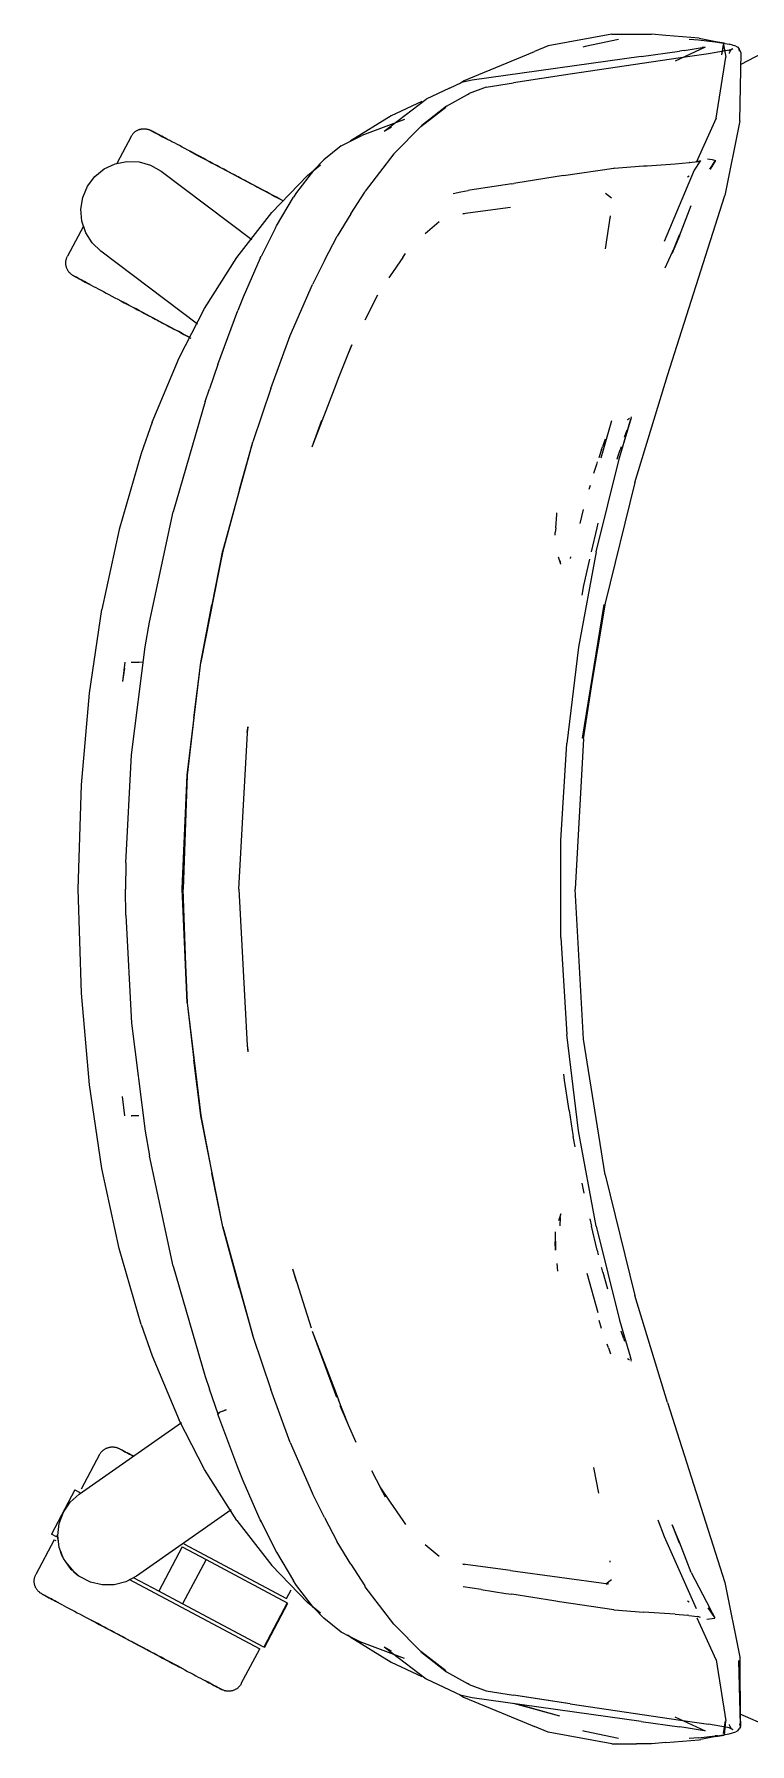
# Model space of a CAD drawing. Header units: millimetres. Extents: x 155920 to 295199, y -4084 to 97293.
# Drawn here: x 188179.8 to 188379.7, y 33182.7 to 33660.5 of the extents above; entities that cross this region are included whole.
import ezdxf

# ---------------------------------------------------------------- set-up
doc = ezdxf.new("R2010")
doc.units = ezdxf.units.MM
doc.header["$MEASUREMENT"] = 0
doc.layers.add('G-IMPT', color=8, linetype='CONTINUOUS', lineweight=9)
doc.layers.add('I-FURN', color=8, linetype='CONTINUOUS', lineweight=9)

msp = doc.modelspace()

# ---------------------------------------------------------------- linework, layer by layer
at = {"layer": 'G-IMPT'}
for p, q in [((188323.39, 33657.28), (188319.54, 33655.68)), ((188341.09, 33660.52), (188323.39, 33657.28)), ((188333.65, 33657.06), (188333.07, 33656.91)), ((188342.96, 33659.1), (188333.65, 33657.06)), ((188341.09, 33660.52), (188348.06, 33660.54)), ((188348.06, 33660.54), (188352.23, 33660.54)), ((188356.18, 33660.2), (188352.23, 33660.54)), ((188365.51, 33659.4), (188356.18, 33660.2)), ((188367.22, 33656.96), (188358.81, 33652.97)), ((188365.34, 33658.88), (188362.75, 33659.09)), ((188370.03, 33658.36), (188365.37, 33658.88)), ((188365.51, 33659.4), (188365.98, 33659.36)), ((188365.98, 33659.36), (188370.23, 33658.54)), ((188367.22, 33656.96), (188366.35, 33656.82)), ((188370.64, 33658.29), (188370.03, 33658.36)), ((188370.23, 33658.54), (188372.55, 33658.1)), ((188370.64, 33658.29), (188373.92, 33657.75)), ((188371.83, 33654.82), (188372.55, 33658.1)), ((188371.83, 33654.82), (188372.32, 33657.69)), ((188372.32, 33657.69), (188373, 33654.11)), ((188375.78, 33657.2), (188373.92, 33657.75)), ((188375.78, 33657.2), (188376.32, 33656.88)), ((188376.32, 33656.88), (188376.69, 33656.38)), ((188299.72, 33647.5), (188316.17, 33654.29)), ((188349.37, 33654.33), (188302.15, 33647.66)), ((188316.17, 33654.29), (188319.54, 33655.68)), ((188360.34, 33653.94), (188329.46, 33649.39)), ((188349.37, 33654.33), (188360.03, 33655.77)), ((188361.33, 33655.99), (188360.03, 33655.77)), ((188368.19, 33655.05), (188360.34, 33653.94)), ((188361.33, 33655.99), (188366.35, 33656.82)), ((188374.45, 33656.16), (188368.19, 33655.05)), ((188370.29, 33637.06), (188373, 33654.11)), ((188373.83, 33655.99), (188374.93, 33656.55)), ((188373.83, 33655.99), (188374.45, 33656.16)), ((188374.03, 33655.12), (188374.11, 33655.62)), ((188374.43, 33656.16), (188374.11, 33655.62)), ((188374.43, 33656.16), (188374.93, 33656.55)), ((188377.3, 33655.35), (188376.69, 33656.38)), ((188376.82, 33655.76), (188376.69, 33656.38)), ((188376.69, 33656.38), (188376.72, 33656.31)), ((188376.82, 33655.76), (188376.72, 33656.31)), ((188376.92, 33636.36), (188377.3, 33655.35)), ((188377.24, 33652.16), (188385.14, 33656.3)), ((188298.55, 33646.72), (188299.72, 33647.5)), ((188302.15, 33647.66), (188299.16, 33647.01)), ((188329.46, 33649.39), (188313.69, 33646.99)), ((188295.8, 33645.44), (188289.28, 33642.4)), ((188294.98, 33640.44), (188300.81, 33643.73)), ((188295.8, 33645.44), (188299.16, 33647.01)), ((188300.81, 33643.73), (188301.23, 33643.94)), ((188306.02, 33645.69), (188301.23, 33643.94)), ((188306.02, 33645.69), (188313.69, 33646.99)), ((188279.46, 33637.75), (188268.01, 33630.63)), ((188277.57, 33633.46), (188289.28, 33642.4)), ((188288.09, 33641.73), (188279.46, 33637.75)), ((188287.8, 33634.72), (188294.75, 33640.11)), ((188294.98, 33640.44), (188288.01, 33635.02)), ((188294.75, 33640.11), (188291.37, 33637.52)), ((188283.23, 33636.69), (188271.32, 33632.18)), ((188277.57, 33633.46), (188279.6, 33634.62)), ((188280.27, 33627.12), (188288.01, 33635.02)), ((188287.8, 33634.72), (188291.37, 33637.52)), ((188370.29, 33637.06), (188364.68, 33624.71)), ((188376.92, 33636.36), (188372.72, 33615.41)), ((188265.52, 33629.32), (188260.65, 33625.46)), ((188265.52, 33629.32), (188266.65, 33629.94)), ((188266.65, 33629.94), (188269.09, 33631.11)), ((188269.09, 33631.11), (188271.32, 33632.18)), ((188256.09, 33621.02), (188259.76, 33624.02)), ((188260.65, 33625.46), (188257.76, 33622.44)), ((188280.27, 33627.12), (188272.25, 33616.68)), ((188341.78, 33623.09), (188350.02, 33623.71)), ((188350.02, 33623.71), (188351.01, 33623.78)), ((188351.01, 33623.78), (188358.87, 33624.34)), ((188358.87, 33624.34), (188362.74, 33624.64)), ((188362.83, 33624.64), (188362.74, 33624.64)), ((188362.83, 33624.64), (188365.21, 33624.94)), ((188365.94, 33625.23), (188364.18, 33622.56)), ((188365.22, 33624.94), (188365.21, 33624.94)), ((188365.22, 33624.94), (188365.94, 33625.23)), ((188367.86, 33625.7), (188369.21, 33625.53)), ((188368.56, 33622.77), (188370.08, 33625.25)), ((188370.14, 33625.24), (188368.56, 33622.77)), ((188370.08, 33625.25), (188368.59, 33622.79)), ((188369.21, 33625.53), (188370.08, 33625.25)), ((188370.14, 33625.24), (188370.08, 33625.25)), ((188256.09, 33621.02), (188246.13, 33610.72)), ((188257.76, 33622.44), (188253.05, 33616.31)), ((188313.16, 33618.76), (188301.43, 33616.95)), ((188313.16, 33618.76), (188313.76, 33618.85)), ((188314.28, 33618.93), (188313.76, 33618.85)), ((188327.63, 33621.05), (188314.28, 33618.93)), ((188327.63, 33621.05), (188341.7, 33623.08)), ((188341.78, 33623.09), (188341.7, 33623.08)), ((188364.18, 33622.56), (188355.75, 33602.58)), ((188362.73, 33620.84), (188362.29, 33620.57)), ((188247.45, 33607.02), (188252.18, 33615.02)), ((188253.05, 33616.31), (188252.18, 33615.02)), ((188268.2, 33610.33), (188272.08, 33616.43)), ((188272.08, 33616.43), (188272.25, 33616.68)), ((188296.82, 33616), (188298.98, 33616.46)), ((188298.98, 33616.46), (188300.96, 33616.88)), ((188301.43, 33616.95), (188300.96, 33616.88)), ((188341.04, 33614.7), (188339.4, 33615.98)), ((188356.73, 33565.17), (188372.72, 33615.41)), ((188236.33, 33598.12), (188246.13, 33610.72)), ((188268.2, 33610.33), (188264.43, 33604.1)), ((188312.86, 33612.08), (188299.5, 33610.3)), ((188299.5, 33610.3), (188299.97, 33610.44)), ((188340.69, 33609.75), (188339.29, 33600.59)), ((188340.69, 33609.75), (188340.65, 33609.4)), ((188360.04, 33604.22), (188363.3, 33612.69)), ((188247.14, 33606.42), (188243.14, 33598.41)), ((188247.14, 33606.42), (188247.45, 33607.02)), ((188289, 33604.8), (188292.91, 33608.14)), ((188358.02, 33599.32), (188360.05, 33604.43)), ((188360.05, 33604.43), (188358.02, 33599.31)), ((188260.86, 33597.31), (188264.43, 33604.1)), ((188359.02, 33601.84), (188355.97, 33595.13)), ((188360.04, 33604.22), (188358.02, 33599.32)), ((188227.35, 33583.83), (188236.33, 33598.12)), ((188242.92, 33597.97), (188238.15, 33587.01)), ((188242.92, 33597.97), (188243.14, 33598.41)), ((188260.86, 33597.31), (188257.48, 33590.58)), ((188282.73, 33598.17), (188279.23, 33593.03)), ((188282.73, 33598.17), (188283.48, 33599.27)), ((188251.3, 33576.36), (188257.48, 33590.58)), ((188279.23, 33593.03), (188278.84, 33592.46)), ((188238.15, 33587.01), (188236.67, 33583.33)), ((188275.7, 33587.56), (188272.16, 33580.59)), ((188220.26, 33570.05), (188227.35, 33583.83)), ((188231.07, 33568.25), (188236.67, 33583.33)), ((188245.84, 33561.48), (188251.3, 33576.36)), ((188264.81, 33564.4), (188268.53, 33573.72)), ((188268.53, 33573.72), (188267.53, 33571.48)), ((188212.74, 33552.08), (188220.26, 33570.05)), ((188231.07, 33568.25), (188228.73, 33561.43)), ((188227.54, 33557.83), (188228.73, 33561.43)), ((188245.84, 33561.48), (188240.83, 33546.56)), ((188257.43, 33545.22), (188264.14, 33562.67)), ((188264.14, 33562.67), (188264.81, 33564.4)), ((188347.55, 33535.19), (188356.73, 33565.17)), ((188227.54, 33557.83), (188218.59, 33527)), ((188212.74, 33552.08), (188209.67, 33543.34)), ((188257.43, 33545.22), (188260.15, 33552.65)), ((188338.13, 33542.14), (188341.16, 33552.56)), ((188343.32, 33542.14), (188346.59, 33553.36)), ((188343.32, 33542.14), (188346.43, 33552.96)), ((188343.32, 33542.14), (188346.38, 33552.67)), ((188345.5, 33552.82), (188346.11, 33553.21)), ((188345.5, 33552.82), (188345.71, 33552.97)), ((188346.38, 33552.67), (188346.43, 33552.96)), ((188346.59, 33553.36), (188346.46, 33553.61)), ((188339.25, 33547.32), (188338.49, 33545.16)), ((188344.7, 33547.92), (188345.05, 33548.89)), ((188345.05, 33548.89), (188345.44, 33549.96)), ((188209.67, 33543.34), (188203.5, 33522.1)), ((188232.45, 33516.06), (188240.83, 33546.56)), ((188232.45, 33516.06), (188240.88, 33546.47)), ((188237.1, 33533.31), (188240.88, 33546.47)), ((188338.24, 33544.44), (188337.46, 33542.13)), ((188338.24, 33544.44), (188338.49, 33545.16)), ((188342.69, 33542.14), (188343.43, 33544.37)), ((188343.71, 33545.17), (188343.43, 33544.37)), ((188336.84, 33540.22), (188336.05, 33537.72)), ((188336.77, 33515.82), (188343.32, 33542.14)), ((188337.08, 33541), (188336.84, 33540.22)), ((188342.69, 33542.14), (188342.54, 33541.68)), ((188237.1, 33533.31), (188232.45, 33516.06)), ((188335.06, 33534.43), (188334.73, 33533.31)), ((188347.55, 33535.19), (188339.24, 33501.51)), ((188211.93, 33496.21), (188218.59, 33527)), ((188325.46, 33522.58), (188325.73, 33526.29)), ((188325.73, 33526.29), (188325.76, 33526.77)), ((188333.15, 33527.64), (188332.16, 33523.78)), ((188333.15, 33527.64), (188332.76, 33526.11)), ((188337, 33522.56), (188337.35, 33523.84)), ((188203.5, 33522.1), (188198.68, 33499.74)), ((188325.46, 33522.58), (188325.35, 33521.21)), ((188325.35, 33520.51), (188325.35, 33521.21)), ((188335.45, 33515.81), (188337, 33522.56)), ((188226.27, 33484.94), (188232.49, 33516.18)), ((188232.49, 33516.18), (188226.28, 33485.01)), ((188232.45, 33516.06), (188229.37, 33501.04)), ((188326.89, 33512.42), (188326.2, 33514.37)), ((188329.56, 33514.02), (188329.69, 33514.43)), ((188336.77, 33515.82), (188331.84, 33489.16)), ((188333.29, 33506.41), (188335, 33513.83)), ((188326.89, 33512.42), (188326.67, 33513.46)), ((188332.82, 33503.78), (188333.29, 33506.41)), ((188195.19, 33476.32), (188198.68, 33499.74)), ((188226.27, 33484.94), (188229.37, 33501.04)), ((188339.24, 33501.51), (188332.98, 33463.77)), ((188332.98, 33463.77), (188338.97, 33501.13)), ((188333.24, 33463.59), (188338.97, 33501.13)), ((188210.74, 33489.29), (188211.93, 33496.21)), ((188205.09, 33485.02), (188204.44, 33479.6)), ((188206.85, 33485.05), (188208.95, 33484.98)), ((188206.85, 33485.05), (188206.96, 33485.05)), ((188206.93, 33459.12), (188210.74, 33489.29)), ((188210.19, 33484.93), (188208.95, 33484.98)), ((188222.45, 33453.42), (188226.28, 33485.01)), ((188222.49, 33453.38), (188226.27, 33484.94)), ((188224.33, 33469.46), (188226.27, 33484.94)), ((188331.84, 33489.16), (188328.54, 33462.24)), ((188205.01, 33483.37), (188204.44, 33479.6)), ((188192.93, 33450.75), (188195.19, 33476.32)), ((188224.33, 33469.46), (188222.49, 33453.38)), ((188236.94, 33421.6), (188239.45, 33466.95)), ((188239.45, 33466.95), (188239.22, 33465.33)), ((188239.22, 33465.33), (188239.45, 33466.64)), ((188239.49, 33466.88), (188239.45, 33466.64)), ((188326.89, 33435.17), (188328.54, 33462.24)), ((188333.24, 33463.59), (188330.88, 33421.6)), ((188205.31, 33428.92), (188206.93, 33459.12)), ((188221.12, 33421.61), (188222.45, 33453.42)), ((188222.49, 33453.38), (188221.35, 33421.6)), ((188222.49, 33453.38), (188221.82, 33438.49)), ((188192.08, 33421.6), (188192.93, 33450.75)), ((188221.82, 33438.49), (188221.35, 33421.6)), ((188326.89, 33408.04), (188326.89, 33435.17)), ((188205.31, 33428.92), (188205.22, 33421.6)), ((188192.93, 33392.46), (188192.08, 33421.6)), ((188205.31, 33414.29), (188205.22, 33421.6)), ((188222.45, 33389.79), (188221.12, 33421.61)), ((188221.82, 33404.72), (188221.35, 33421.6)), ((188222.49, 33389.83), (188221.35, 33421.6)), ((188236.89, 33421.6), (188239.22, 33377.88)), ((188236.94, 33421.6), (188239.22, 33377.88)), ((188333.24, 33379.62), (188330.88, 33421.6)), ((188205.31, 33414.29), (188206.93, 33384.09)), ((188221.82, 33404.72), (188222.49, 33389.83)), ((188326.89, 33408.04), (188328.54, 33380.97)), ((188195.19, 33366.89), (188192.93, 33392.46)), ((188222.45, 33389.79), (188226.28, 33358.2)), ((188222.49, 33389.83), (188226.27, 33358.27)), ((188222.49, 33389.83), (188224.33, 33373.75)), ((188206.93, 33384.09), (188210.74, 33353.92)), ((188331.84, 33354.05), (188328.54, 33380.97)), ((188239.22, 33377.88), (188239.48, 33376.1)), ((188239.22, 33377.88), (188239.45, 33376.57)), ((188239.49, 33376.33), (188239.45, 33376.57)), ((188339.24, 33341.7), (188333.24, 33379.62)), ((188226.27, 33358.27), (188224.33, 33373.75)), ((188198.68, 33343.47), (188195.19, 33366.89)), ((188327.93, 33368.21), (188327.74, 33369.87)), ((188329.22, 33359.68), (188327.93, 33368.21)), ((188205.09, 33358.19), (188204.44, 33363.6)), ((188208.95, 33358.23), (188206.85, 33358.16)), ((188206.85, 33358.16), (188206.96, 33358.16)), ((188232.45, 33327.15), (188226.27, 33358.27)), ((188226.27, 33358.27), (188229.37, 33342.17)), ((188232.45, 33327.15), (188226.28, 33358.2)), ((188329.22, 33359.68), (188330.07, 33354.06)), ((188210.74, 33353.92), (188211.93, 33347)), ((188330.07, 33354.06), (188330.32, 33352.43)), ((188330.87, 33349.53), (188330.32, 33352.43)), ((188336.77, 33327.39), (188331.84, 33354.05)), ((188218.59, 33316.21), (188211.93, 33347)), ((188203.5, 33321.11), (188198.68, 33343.47)), ((188232.45, 33327.15), (188229.37, 33342.17)), ((188339.24, 33341.7), (188347.55, 33308.02)), ((188332.8, 33339.42), (188333.33, 33336.61)), ((188237.1, 33309.9), (188232.45, 33327.15)), ((188232.45, 33327.15), (188240.83, 33296.65)), ((188232.45, 33327.15), (188240.88, 33296.74)), ((188326.89, 33330.79), (188326.2, 33328.84)), ((188326.63, 33327.58), (188326.64, 33327.44)), ((188326.67, 33329.75), (188326.64, 33327.44)), ((188326.67, 33329.75), (188326.89, 33330.79)), ((188335, 33329.38), (188335.45, 33327.4)), ((188337, 33320.65), (188335.45, 33327.4)), ((188336.77, 33327.39), (188343.32, 33301.07)), ((188325.35, 33325.74), (188325.43, 33320.68)), ((188325.35, 33325.74), (188325.35, 33322.95)), ((188325.43, 33320.68), (188325.35, 33322.95)), ((188209.67, 33299.87), (188203.5, 33321.11)), ((188337, 33320.65), (188337.34, 33319.35)), ((188218.59, 33316.21), (188227.54, 33285.38)), ((188251.9, 33315.46), (188252.98, 33312.03)), ((188251.9, 33315.46), (188257.15, 33298.97)), ((188325.75, 33316.89), (188325.96, 33314.79)), ((188337.34, 33303.09), (188334.24, 33314.15)), ((188338.31, 33315.63), (188338.26, 33315.81)), ((188338.62, 33314.49), (188338.31, 33315.63)), ((188338.62, 33314.49), (188339.74, 33310.5)), ((188237.1, 33309.9), (188240.88, 33296.74)), ((188339.74, 33310.5), (188339.94, 33309.81)), ((188356.73, 33278.04), (188347.55, 33308.02)), ((188209.67, 33299.87), (188212.74, 33291.13)), ((188337.48, 33301.08), (188338.2, 33298.86)), ((188343.32, 33301.07), (188346.39, 33290.64)), ((188240.83, 33296.65), (188245.84, 33281.73)), ((188257.43, 33297.99), (188264.25, 33279.58)), ((188257.43, 33297.99), (188264.14, 33280.54)), ((188340.19, 33293.32), (188339.82, 33294.33)), ((188344.48, 33295.87), (188343.74, 33297.97)), ((188344.48, 33295.87), (188344.72, 33295.21)), ((188212.74, 33291.13), (188220.26, 33273.16)), ((188340.19, 33293.32), (188340.81, 33291.66)), ((188345.5, 33290.39), (188345.71, 33290.24)), ((188345.5, 33290.39), (188346.11, 33290)), ((188346.46, 33290.37), (188346.39, 33290.64)), ((188346.53, 33290.07), (188346.46, 33290.37)), ((188346.5, 33289.61), (188346.59, 33289.85)), ((188346.59, 33289.85), (188346.53, 33290.07)), ((188227.54, 33285.38), (188228.73, 33281.78)), ((188231.14, 33274.84), (188228.73, 33281.78)), ((188251.3, 33266.85), (188245.84, 33281.73)), ((188264.14, 33280.54), (188264.81, 33278.81)), ((188231.1, 33274.84), (188231.13, 33274.98)), ((188236.67, 33259.88), (188231.1, 33274.84)), ((188231.13, 33274.98), (188231.54, 33275.25)), ((188231.13, 33274.98), (188231.15, 33275.02)), ((188231.13, 33274.98), (188231.14, 33274.84)), ((188231.54, 33275.25), (188231.15, 33275.02)), ((188232.37, 33275.63), (188231.54, 33275.25)), ((188231.72, 33275.35), (188231.54, 33275.25)), ((188232.37, 33275.63), (188231.72, 33275.35)), ((188232.37, 33275.63), (188233.42, 33276.05)), ((188232.37, 33275.63), (188232.83, 33275.83)), ((188233.42, 33276.05), (188232.83, 33275.83)), ((188267.53, 33271.73), (188264.81, 33278.81)), ((188267.53, 33271.73), (188265.22, 33277.18)), ((188356.73, 33278.04), (188372.72, 33227.8)), ((188227.35, 33259.38), (188220.26, 33273.16)), ((188269.73, 33266.89), (188267.53, 33271.73)), ((188251.3, 33266.85), (188257.48, 33252.63)), ((188236.33, 33245.09), (188227.35, 33259.38)), ((188238.15, 33256.2), (188236.67, 33259.88)), ((188242.92, 33245.24), (188238.15, 33256.2)), ((188274, 33259.07), (188277.79, 33251.74)), ((188336.01, 33259.93), (188337.42, 33252.68)), ((188260.86, 33245.9), (188257.48, 33252.63)), ((188276.28, 33254.51), (188278.84, 33250.75)), ((188276.28, 33254.51), (188277.79, 33251.74)), ((188278.84, 33250.75), (188279.23, 33250.18)), ((188260.86, 33245.9), (188264.43, 33239.11)), ((188279.23, 33250.18), (188282.73, 33245.04)), ((188236.33, 33245.09), (188246.13, 33232.49)), ((188243.14, 33244.8), (188242.92, 33245.24)), ((188242.92, 33245.24), (188247.45, 33236.19)), ((188242.92, 33245.24), (188247.14, 33236.79)), ((188243.14, 33244.8), (188247.45, 33236.19)), ((188282.73, 33245.04), (188283.48, 33243.94)), ((188353.97, 33245.3), (188355.75, 33240.63)), ((188360.04, 33238.99), (188358.02, 33243.89)), ((188358.02, 33243.89), (188360.05, 33238.78)), ((188360.05, 33238.78), (188358.65, 33242.32)), ((188247.45, 33236.19), (188247.14, 33236.79)), ((188268.2, 33232.88), (188264.43, 33239.11)), ((188289, 33238.41), (188292.91, 33235.07)), ((188355.75, 33240.63), (188364.67, 33220.47)), ((188363.3, 33230.52), (188360.04, 33238.99)), ((188256.09, 33222.19), (188246.13, 33232.49)), ((188247.45, 33236.19), (188252.18, 33228.19)), ((188268.2, 33232.88), (188272.08, 33226.78)), ((188312.86, 33231.13), (188299.5, 33232.91)), ((188299.5, 33232.91), (188299.97, 33232.77)), ((188340.69, 33233.46), (188340.65, 33233.81)), ((188253.05, 33226.9), (188252.18, 33228.19)), ((188257.76, 33220.77), (188253.05, 33226.9)), ((188272.25, 33226.53), (188272.08, 33226.78)), ((188312.86, 33231.13), (188340.19, 33227.4)), ((188341.04, 33228.51), (188339.48, 33227.27)), ((188339.69, 33227.31), (188339.92, 33227.35)), ((188340.19, 33227.4), (188339.92, 33227.35)), ((188363.3, 33230.52), (188368.58, 33220.41)), ((188372.72, 33227.8), (188376.92, 33206.85)), ((188259.76, 33219.19), (188256.09, 33222.19)), ((188280.27, 33216.09), (188272.25, 33226.53)), ((188304.67, 33225.78), (188299.59, 33226.52)), ((188304.67, 33225.78), (188311.5, 33224.72)), ((188311.5, 33224.72), (188313.16, 33224.45)), ((188324.93, 33222.59), (188313.16, 33224.45)), ((188326.49, 33222.34), (188324.93, 33222.59)), ((188341.7, 33220.13), (188326.49, 33222.34)), ((188362.29, 33222.64), (188362.73, 33222.37)), ((188257.76, 33220.77), (188260.65, 33217.75)), ((188265.52, 33213.89), (188260.65, 33217.75)), ((188341.7, 33220.13), (188341.78, 33220.12)), ((188341.78, 33220.12), (188350.02, 33219.5)), ((188358.87, 33218.87), (188350.02, 33219.5)), ((188358.87, 33218.87), (188362.28, 33218.62)), ((188362.65, 33218.57), (188362.28, 33218.62)), ((188362.65, 33218.57), (188365.11, 33218.29)), ((188370.29, 33206.15), (188365.01, 33217.76)), ((188365.11, 33218.29), (188365.17, 33218.27)), ((188365.94, 33217.99), (188365.17, 33218.27)), ((188367.68, 33217.51), (188369.21, 33217.68)), ((188369.92, 33217.96), (188368.08, 33220.66)), ((188369.92, 33217.96), (188368.58, 33220.41)), ((188369.21, 33217.68), (188369.9, 33217.83)), ((188369.9, 33217.83), (188369.92, 33217.96)), ((188369.92, 33217.96), (188369.96, 33218.12)), ((188266.65, 33213.27), (188265.52, 33213.89)), ((188266.65, 33213.27), (188269.09, 33212.1)), ((188268.01, 33212.58), (188267.25, 33213.08)), ((188268.01, 33212.58), (188279.46, 33205.46)), ((188288.01, 33208.19), (188280.27, 33216.09)), ((188269.09, 33212.1), (188271.32, 33211.02)), ((188283.23, 33206.52), (188271.32, 33211.02)), ((188277.57, 33209.75), (188289.22, 33200.83)), ((188277.57, 33209.75), (188279.52, 33208.63)), ((188294.75, 33203.1), (188287.8, 33208.49)), ((188287.8, 33208.49), (188291.37, 33205.69)), ((188288.01, 33208.19), (188294.98, 33202.77)), ((188279.46, 33205.46), (188288.09, 33201.48)), ((188294.75, 33203.1), (188291.37, 33205.69)), ((188370.29, 33206.15), (188373, 33189.1)), ((188376.48, 33205.96), (188377.06, 33187.52)), ((188376.48, 33205.96), (188376.96, 33187.98)), ((188376.92, 33206.85), (188376.96, 33187.98)), ((188289.22, 33200.83), (188295.8, 33197.77)), ((188294.98, 33202.77), (188300.81, 33199.48)), ((188301.23, 33199.27), (188300.81, 33199.48)), ((188301.23, 33199.27), (188306.02, 33197.52)), ((188295.8, 33197.77), (188299.16, 33196.2)), ((188298.55, 33196.48), (188299.72, 33195.71)), ((188302.15, 33195.55), (188299.16, 33196.2)), ((188299.72, 33195.71), (188316.17, 33188.92)), ((188349.37, 33188.88), (188302.15, 33195.55)), ((188306.02, 33197.52), (188313.69, 33196.22)), ((188326.58, 33190.43), (188313.63, 33193.93)), ((188328.86, 33193.92), (188313.69, 33196.22)), ((188328.86, 33193.92), (188314.27, 33196.15)), ((188329.46, 33193.82), (188314.27, 33196.15)), ((188326.58, 33190.43), (188314.69, 33193.78)), ((188329.46, 33193.82), (188360.34, 33189.27)), ((188316.17, 33188.92), (188319.54, 33187.53)), ((188349.37, 33188.88), (188360.03, 33187.44)), ((188358.78, 33190.25), (188367.22, 33186.25)), ((188360.34, 33189.27), (188368.19, 33188.16)), ((188372.32, 33185.52), (188373, 33189.1)), ((188372.32, 33185.52), (188372.94, 33189.06)), ((188372.94, 33189.06), (188372.55, 33185.11)), ((188385.12, 33187.38), (188376.95, 33190.95)), ((188323.39, 33185.93), (188319.54, 33187.53)), ((188341.09, 33182.69), (188323.39, 33185.93)), ((188333.65, 33186.15), (188333.07, 33186.3)), ((188342.96, 33184.11), (188333.65, 33186.15)), ((188356.18, 33183.01), (188365.51, 33183.81)), ((188361.33, 33187.22), (188360.03, 33187.44)), ((188366.35, 33186.39), (188361.33, 33187.22)), ((188365.34, 33184.33), (188362.75, 33184.12)), ((188365.37, 33184.33), (188370.03, 33184.85)), ((188365.51, 33183.81), (188365.98, 33183.85)), ((188370.23, 33184.67), (188365.98, 33183.85)), ((188367.22, 33186.25), (188366.35, 33186.39)), ((188374.45, 33187.05), (188368.19, 33188.16)), ((188370.64, 33184.92), (188370.03, 33184.85)), ((188370.23, 33184.67), (188372.55, 33185.11)), ((188370.64, 33184.92), (188373.92, 33185.46)), ((188373.83, 33187.22), (188374.93, 33186.66)), ((188373.83, 33187.22), (188374.45, 33187.05)), ((188373.92, 33185.46), (188375.78, 33186.01)), ((188374.11, 33187.59), (188374.03, 33188.09)), ((188374.11, 33187.59), (188374.43, 33187.05)), ((188374.43, 33187.05), (188374.93, 33186.66)), ((188376.32, 33186.33), (188375.78, 33186.01)), ((188376.32, 33186.33), (188376.69, 33186.83)), ((188377.09, 33187.4), (188376.69, 33186.83)), ((188377.09, 33187.4), (188376.9, 33188.26)), ((188376.9, 33188.26), (188376.92, 33188.15)), ((188376.96, 33187.98), (188376.92, 33188.15)), ((188377.06, 33187.52), (188376.96, 33187.98)), ((188341.09, 33182.69), (188348.06, 33182.67)), ((188352.23, 33182.67), (188348.06, 33182.67)), ((188356.18, 33183.01), (188352.23, 33182.67))]:
    msp.add_line(p, q, dxfattribs=at)
at = {"layer": 'I-FURN'}
for p, q in [((188207.52, 33632.89), (188207.63, 33633.01)), ((188207.63, 33633.01), (188207.75, 33633.12)), ((188207.75, 33633.12), (188207.87, 33633.22)), ((188207.87, 33633.22), (188208, 33633.32)), ((188208, 33633.32), (188208.13, 33633.41)), ((188208.13, 33633.41), (188208.27, 33633.5)), ((188208.27, 33633.5), (188208.4, 33633.59)), ((188208.4, 33633.59), (188208.55, 33633.66)), ((188208.55, 33633.66), (188208.69, 33633.74)), ((188208.69, 33633.74), (188208.84, 33633.8)), ((188208.84, 33633.8), (188208.99, 33633.86)), ((188208.99, 33633.86), (188209.14, 33633.92)), ((188209.14, 33633.92), (188209.29, 33633.96)), ((188209.29, 33633.96), (188209.45, 33634.01)), ((188209.45, 33634.01), (188209.61, 33634.04)), ((188209.61, 33634.04), (188209.76, 33634.07)), ((188209.76, 33634.07), (188209.92, 33634.09)), ((188209.92, 33634.09), (188210.08, 33634.11)), ((188210.08, 33634.11), (188210.24, 33634.12)), ((188210.24, 33634.12), (188210.41, 33634.12)), ((188210.41, 33634.12), (188210.57, 33634.12)), ((188210.57, 33634.12), (188210.73, 33634.11)), ((188210.73, 33634.11), (188210.89, 33634.09)), ((188210.89, 33634.09), (188211.05, 33634.07)), ((188211.05, 33634.07), (188211.21, 33634.04)), ((188211.21, 33634.04), (188211.36, 33634.01)), ((188211.36, 33634.01), (188211.52, 33633.97)), ((188211.52, 33633.97), (188211.67, 33633.92)), ((188211.67, 33633.92), (188211.83, 33633.87)), ((188211.83, 33633.87), (188211.98, 33633.81)), ((188211.98, 33633.81), (188212.12, 33633.74)), ((188212.12, 33633.74), (188212.27, 33633.67)), ((188212.27, 33633.67), (188212.31, 33633.65)), ((188212.31, 33633.65), (188212.33, 33633.64)), ((188212.35, 33633.63), (188212.31, 33633.65)), ((188212.31, 33633.65), (188212.31, 33633.65)), ((188212.33, 33633.64), (188212.39, 33633.61)), ((188212.44, 33633.58), (188212.35, 33633.63)), ((188212.39, 33633.61), (188212.49, 33633.55)), ((188212.56, 33633.52), (188212.44, 33633.58)), ((188212.49, 33633.55), (188212.63, 33633.48)), ((188212.72, 33633.43), (188212.56, 33633.52)), ((188212.63, 33633.48), (188212.81, 33633.38)), ((188212.92, 33633.32), (188212.72, 33633.43)), ((188212.81, 33633.38), (188213.03, 33633.27)), ((188213.16, 33633.2), (188212.92, 33633.32)), ((188213.03, 33633.27), (188213.29, 33633.13)), ((188213.44, 33633.05), (188213.16, 33633.2)), ((188213.29, 33633.13), (188213.58, 33632.97)), ((188213.76, 33632.88), (188213.44, 33633.05)), ((188213.58, 33632.97), (188213.92, 33632.79)), ((188206.86, 33631.98), (188202.82, 33624.4)), ((188206.86, 33631.98), (188206.93, 33632.13)), ((188206.93, 33632.13), (188207.02, 33632.26)), ((188207.02, 33632.26), (188207.11, 33632.4)), ((188207.11, 33632.4), (188207.2, 33632.53)), ((188207.2, 33632.53), (188207.3, 33632.65)), ((188207.3, 33632.65), (188207.41, 33632.78)), ((188207.41, 33632.78), (188207.52, 33632.89)), ((188214.11, 33632.69), (188213.76, 33632.88)), ((188213.92, 33632.79), (188214.29, 33632.6)), ((188214.51, 33632.48), (188214.11, 33632.69)), ((188214.29, 33632.6), (188214.7, 33632.38)), ((188214.94, 33632.25), (188214.51, 33632.48)), ((188214.7, 33632.38), (188215.15, 33632.14)), ((188215.4, 33632), (188214.94, 33632.25)), ((188215.15, 33632.14), (188215.63, 33631.88)), ((188215.9, 33631.74), (188215.4, 33632)), ((188215.63, 33631.88), (188216.15, 33631.61)), ((188216.44, 33631.45), (188215.9, 33631.74)), ((188216.15, 33631.61), (188216.7, 33631.32)), ((188217.01, 33631.15), (188216.44, 33631.45)), ((188216.7, 33631.32), (188217.28, 33631.01)), ((188217.61, 33630.83), (188217.01, 33631.15)), ((188218.24, 33630.49), (188217.61, 33630.83)), ((188218.91, 33630.14), (188218.24, 33630.49)), ((188219.6, 33629.77), (188218.91, 33630.14)), ((188220.32, 33629.39), (188219.6, 33629.77)), ((188221.07, 33628.99), (188220.32, 33629.39)), ((188221.85, 33628.58), (188221.07, 33628.99)), ((188222.65, 33628.15), (188221.85, 33628.58)), ((188199.32, 33622.87), (188202.37, 33624.31)), ((188202.37, 33624.31), (188205.67, 33624.98)), ((188205.67, 33624.98), (188209.04, 33624.84)), ((188209.04, 33624.84), (188212.28, 33623.9)), ((188212.28, 33623.9), (188215.2, 33622.21)), ((188223.47, 33627.71), (188222.65, 33628.15)), ((188223.03, 33627.95), (188223.86, 33627.51)), ((188224.32, 33627.26), (188223.47, 33627.71)), ((188223.86, 33627.51), (188224.72, 33627.05)), ((188225.19, 33626.8), (188224.32, 33627.26)), ((188224.72, 33627.05), (188225.6, 33626.58)), ((188226.08, 33626.33), (188225.19, 33626.8)), ((188225.6, 33626.58), (188226.49, 33626.11)), ((188226.98, 33625.85), (188226.08, 33626.33)), ((188226.49, 33626.11), (188227.41, 33625.62)), ((188227.9, 33625.36), (188226.98, 33625.85)), ((188227.41, 33625.62), (188228.33, 33625.13)), ((188228.84, 33624.86), (188227.9, 33625.36)), ((188228.33, 33625.13), (188229.28, 33624.63)), ((188229.79, 33624.35), (188228.84, 33624.86)), ((188229.28, 33624.63), (188230.24, 33624.12)), ((188230.76, 33623.84), (188229.79, 33624.35)), ((188230.24, 33624.12), (188231.2, 33623.6)), ((188231.73, 33623.32), (188230.76, 33623.84)), ((188231.2, 33623.6), (188232.18, 33623.08)), ((188194.67, 33618.04), (188196.7, 33620.74)), ((188196.7, 33620.74), (188199.32, 33622.87)), ((188215.2, 33622.21), (188240.52, 33603.13)), ((188232.72, 33622.8), (188231.73, 33623.32)), ((188232.18, 33623.08), (188233.17, 33622.56)), ((188233.71, 33622.27), (188232.72, 33622.8)), ((188233.17, 33622.56), (188234.16, 33622.03)), ((188234.7, 33621.74), (188233.71, 33622.27)), ((188234.16, 33622.03), (188235.16, 33621.5)), ((188235.71, 33621.21), (188234.7, 33621.74)), ((188235.16, 33621.5), (188236.17, 33620.96)), ((188236.71, 33620.68), (188235.71, 33621.21)), ((188236.17, 33620.96), (188237.17, 33620.43)), ((188237.71, 33620.14), (188236.71, 33620.68)), ((188237.17, 33620.43), (188238.18, 33619.89)), ((188238.72, 33619.61), (188237.71, 33620.14)), ((188238.18, 33619.89), (188239.18, 33619.36)), ((188239.72, 33619.07), (188238.72, 33619.61)), ((188239.18, 33619.36), (188240.18, 33618.83)), ((188240.72, 33618.54), (188239.72, 33619.07)), ((188240.18, 33618.83), (188241.18, 33618.3)), ((188192.8, 33611.61), (188193.34, 33614.94)), ((188193.34, 33614.94), (188194.67, 33618.04)), ((188241.72, 33618.01), (188240.72, 33618.54)), ((188241.18, 33618.3), (188242.17, 33617.77)), ((188242.7, 33617.49), (188241.72, 33618.01)), ((188242.17, 33617.77), (188243.15, 33617.25)), ((188243.68, 33616.97), (188242.7, 33617.49)), ((188243.15, 33617.25), (188244.13, 33616.73)), ((188244.65, 33616.45), (188243.68, 33616.97)), ((188244.13, 33616.73), (188245.09, 33616.22)), ((188245.61, 33615.94), (188244.65, 33616.45)), ((188245.09, 33616.22), (188246.04, 33615.71)), ((188246.55, 33615.44), (188245.61, 33615.94)), ((188246.04, 33615.71), (188246.98, 33615.21)), ((188247.48, 33614.95), (188246.55, 33615.44)), ((188246.98, 33615.21), (188247.9, 33614.72)), ((188248.4, 33614.46), (188247.48, 33614.95)), ((188247.9, 33614.72), (188248.81, 33614.24)), ((188249.29, 33613.99), (188248.4, 33614.46)), ((188193.07, 33608.25), (188192.8, 33611.61)), ((188193.52, 33606.9), (188189.04, 33598.49)), ((188194.13, 33605.05), (188193.07, 33608.25)), ((188195.93, 33602.19), (188194.13, 33605.05)), ((188198.36, 33599.85), (188195.93, 33602.19)), ((188225.42, 33579.46), (188198.36, 33599.85)), ((188188.57, 33596.59), (188188.58, 33596.75)), ((188188.58, 33596.42), (188188.57, 33596.59)), ((188188.58, 33596.91), (188188.6, 33597.07)), ((188188.58, 33596.75), (188188.58, 33596.91)), ((188188.59, 33596.26), (188188.58, 33596.42)), ((188188.6, 33596.1), (188188.59, 33596.26)), ((188188.6, 33597.07), (188188.62, 33597.23)), ((188188.63, 33595.94), (188188.6, 33596.1)), ((188188.62, 33597.23), (188188.65, 33597.39)), ((188188.65, 33595.78), (188188.63, 33595.94)), ((188188.65, 33597.39), (188188.69, 33597.54)), ((188188.69, 33595.63), (188188.65, 33595.78)), ((188188.69, 33597.54), (188188.73, 33597.7)), ((188188.73, 33595.47), (188188.69, 33595.63)), ((188188.73, 33597.7), (188188.77, 33597.85)), ((188188.78, 33595.32), (188188.73, 33595.47)), ((188188.77, 33597.85), (188188.83, 33598.01)), ((188188.83, 33595.17), (188188.78, 33595.32)), ((188188.83, 33598.01), (188188.89, 33598.16)), ((188188.89, 33595.02), (188188.83, 33595.17)), ((188188.89, 33598.16), (188188.95, 33598.3)), ((188188.96, 33594.87), (188188.89, 33595.02)), ((188188.95, 33598.3), (188189.02, 33598.45)), ((188189.03, 33594.73), (188188.96, 33594.87)), ((188189.02, 33598.45), (188189.04, 33598.49)), ((188189.11, 33594.58), (188189.03, 33594.73)), ((188189.19, 33594.45), (188189.11, 33594.58)), ((188189.28, 33594.31), (188189.19, 33594.45)), ((188189.37, 33594.18), (188189.28, 33594.31)), ((188189.47, 33594.05), (188189.37, 33594.18)), ((188189.58, 33593.93), (188189.47, 33594.05)), ((188189.69, 33593.81), (188189.58, 33593.93)), ((188189.8, 33593.7), (188189.69, 33593.81)), ((188189.92, 33593.59), (188189.8, 33593.7)), ((188190.04, 33593.48), (188189.92, 33593.59)), ((188190.17, 33593.38), (188190.04, 33593.48)), ((188190.3, 33593.29), (188190.17, 33593.38)), ((188190.43, 33593.2), (188190.3, 33593.29)), ((188190.57, 33593.11), (188190.43, 33593.2)), ((188190.71, 33593.04), (188190.57, 33593.11)), ((188190.72, 33593.03), (188190.71, 33593.04)), ((188190.71, 33593.04), (188190.73, 33593.02)), ((188190.76, 33593.01), (188190.72, 33593.03)), ((188190.73, 33593.02), (188190.79, 33592.99)), ((188190.84, 33592.97), (188190.76, 33593.01)), ((188190.79, 33592.99), (188190.89, 33592.94)), ((188190.96, 33592.9), (188190.84, 33592.97)), ((188190.89, 33592.94), (188191.03, 33592.86)), ((188191.12, 33592.82), (188190.96, 33592.9)), ((188191.03, 33592.86), (188191.21, 33592.77)), ((188191.33, 33592.71), (188191.12, 33592.82)), ((188191.21, 33592.77), (188191.43, 33592.65)), ((188191.57, 33592.58), (188191.33, 33592.71)), ((188191.43, 33592.65), (188191.69, 33592.51)), ((188191.84, 33592.43), (188191.57, 33592.58)), ((188191.69, 33592.51), (188191.99, 33592.36)), ((188192.16, 33592.26), (188191.84, 33592.43)), ((188191.99, 33592.36), (188192.32, 33592.18)), ((188192.52, 33592.07), (188192.16, 33592.26)), ((188192.32, 33592.18), (188192.69, 33591.98)), ((188192.91, 33591.86), (188192.52, 33592.07)), ((188192.69, 33591.98), (188193.1, 33591.76)), ((188193.34, 33591.64), (188192.91, 33591.86)), ((188193.1, 33591.76), (188193.55, 33591.52)), ((188193.81, 33591.39), (188193.34, 33591.64)), ((188193.55, 33591.52), (188194.03, 33591.27)), ((188194.31, 33591.12), (188193.81, 33591.39)), ((188194.03, 33591.27), (188194.55, 33590.99)), ((188194.84, 33590.84), (188194.31, 33591.12)), ((188194.55, 33590.99), (188195.1, 33590.7)), ((188195.41, 33590.54), (188194.84, 33590.84)), ((188195.1, 33590.7), (188195.69, 33590.39)), ((188195.69, 33590.39), (188196.3, 33590.06)), ((188196.3, 33590.06), (188196.95, 33589.72)), ((188196.95, 33589.72), (188197.63, 33589.36)), ((188197.63, 33589.36), (188198.33, 33588.98)), ((188198.33, 33588.98), (188199.07, 33588.59)), ((188199.07, 33588.59), (188199.83, 33588.19)), ((188199.83, 33588.19), (188200.62, 33587.77)), ((188200.62, 33587.77), (188201.43, 33587.33)), ((188201.43, 33587.33), (188202.27, 33586.89)), ((188202.27, 33586.89), (188203.12, 33586.44)), ((188203.12, 33586.44), (188204, 33585.97)), ((188204, 33585.97), (188204.9, 33585.49)), ((188205.39, 33585.23), (188204.48, 33585.71)), ((188204.9, 33585.49), (188205.81, 33585.01)), ((188206.31, 33584.74), (188205.39, 33585.23)), ((188205.81, 33585.01), (188206.74, 33584.51)), ((188207.25, 33584.24), (188206.31, 33584.74)), ((188206.74, 33584.51), (188207.68, 33584.01)), ((188208.2, 33583.74), (188207.25, 33584.24)), ((188207.68, 33584.01), (188208.64, 33583.5)), ((188209.16, 33583.22), (188208.2, 33583.74)), ((188208.64, 33583.5), (188209.61, 33582.99)), ((188210.14, 33582.71), (188209.16, 33583.22)), ((188209.61, 33582.99), (188210.59, 33582.47)), ((188211.12, 33582.18), (188210.14, 33582.71)), ((188210.59, 33582.47), (188211.58, 33581.94)), ((188212.11, 33581.66), (188211.12, 33582.18)), ((188211.58, 33581.94), (188212.57, 33581.41)), ((188213.11, 33581.13), (188212.11, 33581.66)), ((188212.57, 33581.41), (188213.57, 33580.88)), ((188214.11, 33580.59), (188213.11, 33581.13)), ((188213.57, 33580.88), (188214.57, 33580.35)), ((188215.11, 33580.06), (188214.11, 33580.59)), ((188214.57, 33580.35), (188215.58, 33579.81)), ((188216.12, 33579.53), (188215.11, 33580.06)), ((188215.58, 33579.81), (188216.58, 33579.28)), ((188217.12, 33578.99), (188216.12, 33579.53)), ((188216.58, 33579.28), (188217.59, 33578.75)), ((188218.13, 33578.46), (188217.12, 33578.99)), ((188217.59, 33578.75), (188218.59, 33578.21)), ((188219.13, 33577.93), (188218.13, 33578.46)), ((188218.59, 33578.21), (188219.58, 33577.68)), ((188220.12, 33577.4), (188219.13, 33577.93)), ((188219.58, 33577.68), (188220.58, 33577.16)), ((188221.11, 33576.87), (188220.12, 33577.4)), ((188220.58, 33577.16), (188221.56, 33576.63)), ((188222.09, 33576.35), (188221.11, 33576.87)), ((188221.56, 33576.63), (188222.53, 33576.11)), ((188223.05, 33575.84), (188222.09, 33576.35)), ((188222.53, 33576.11), (188223.5, 33575.6)), ((188192.29, 33252.46), (188220.89, 33272.48)), ((188199.31, 33264.94), (188199.45, 33265.03)), ((188199.45, 33265.03), (188199.58, 33265.11)), ((188199.58, 33265.11), (188199.73, 33265.19)), ((188199.73, 33265.19), (188199.87, 33265.26)), ((188199.87, 33265.26), (188200.02, 33265.33)), ((188200.02, 33265.33), (188200.17, 33265.39)), ((188200.17, 33265.39), (188200.32, 33265.44)), ((188200.32, 33265.44), (188200.47, 33265.49)), ((188200.47, 33265.49), (188200.63, 33265.53)), ((188200.63, 33265.53), (188200.79, 33265.57)), ((188200.79, 33265.57), (188200.94, 33265.6)), ((188200.94, 33265.6), (188201.1, 33265.62)), ((188201.1, 33265.62), (188201.26, 33265.64)), ((188201.26, 33265.64), (188201.42, 33265.65)), ((188201.42, 33265.65), (188201.59, 33265.65)), ((188201.59, 33265.65), (188201.75, 33265.65)), ((188201.75, 33265.65), (188201.91, 33265.64)), ((188201.91, 33265.64), (188202.07, 33265.62)), ((188202.07, 33265.62), (188202.23, 33265.6)), ((188202.23, 33265.6), (188202.39, 33265.57)), ((188202.39, 33265.57), (188202.54, 33265.54)), ((188202.54, 33265.54), (188202.7, 33265.5)), ((188202.7, 33265.5), (188202.85, 33265.45)), ((188202.85, 33265.45), (188203.01, 33265.39)), ((188203.01, 33265.39), (188203.16, 33265.34)), ((188203.16, 33265.34), (188203.3, 33265.27)), ((188203.3, 33265.27), (188203.45, 33265.2)), ((188203.45, 33265.2), (188203.49, 33265.18)), ((188203.49, 33265.18), (188203.51, 33265.17)), ((188203.53, 33265.15), (188203.49, 33265.18)), ((188203.49, 33265.18), (188203.49, 33265.18)), ((188203.51, 33265.17), (188203.57, 33265.14)), ((188203.62, 33265.11), (188203.53, 33265.15)), ((188203.57, 33265.14), (188203.67, 33265.08)), ((188203.74, 33265.04), (188203.62, 33265.11)), ((188203.67, 33265.08), (188203.81, 33265.01)), ((188203.9, 33264.96), (188203.74, 33265.04)), ((188203.81, 33265.01), (188203.99, 33264.91)), ((188198.04, 33263.51), (188192.89, 33253.83)), ((188198.04, 33263.51), (188198.11, 33263.65)), ((188198.11, 33263.65), (188198.2, 33263.79)), ((188198.2, 33263.79), (188198.29, 33263.92)), ((188198.29, 33263.92), (188198.38, 33264.05)), ((188198.38, 33264.05), (188198.48, 33264.18)), ((188198.48, 33264.18), (188198.59, 33264.3)), ((188198.59, 33264.3), (188198.7, 33264.42)), ((188198.7, 33264.42), (188198.81, 33264.54)), ((188198.81, 33264.54), (188198.93, 33264.64)), ((188198.93, 33264.64), (188199.05, 33264.75)), ((188199.05, 33264.75), (188199.18, 33264.85)), ((188199.18, 33264.85), (188199.31, 33264.94)), ((188204.1, 33264.85), (188203.9, 33264.96)), ((188203.99, 33264.91), (188204.21, 33264.8)), ((188204.34, 33264.72), (188204.1, 33264.85)), ((188204.21, 33264.8), (188204.47, 33264.66)), ((188204.62, 33264.58), (188204.34, 33264.72)), ((188204.47, 33264.66), (188204.76, 33264.5)), ((188204.94, 33264.41), (188204.62, 33264.58)), ((188204.76, 33264.5), (188205.1, 33264.32)), ((188205.29, 33264.22), (188204.94, 33264.41)), ((188205.1, 33264.32), (188205.47, 33264.12)), ((188205.69, 33264.01), (188205.29, 33264.22)), ((188205.47, 33264.12), (188205.88, 33263.91)), ((188206.12, 33263.78), (188205.69, 33264.01)), ((188205.88, 33263.91), (188206.33, 33263.67)), ((188206.58, 33263.53), (188206.12, 33263.78)), ((188206.33, 33263.67), (188206.81, 33263.41)), ((188207.08, 33263.27), (188206.58, 33263.53)), ((188206.81, 33263.41), (188207.33, 33263.14)), ((188207.62, 33262.98), (188207.08, 33263.27)), ((188191.14, 33253.62), (188184.56, 33241.26)), ((188189.78, 33250.21), (188192.29, 33252.46)), ((188191.14, 33253.62), (188192.53, 33252.88)), ((188192.53, 33252.88), (188192.44, 33252.93)), ((188186.71, 33244.26), (188187.89, 33247.42)), ((188187.89, 33247.42), (188189.78, 33250.21)), ((188234.78, 33248.05), (188208.35, 33229.54)), ((188185.96, 33240.52), (188184.56, 33241.26)), ((188185.96, 33240.52), (188186.36, 33241.28)), ((188186.33, 33240.91), (188186.71, 33244.26)), ((188185.37, 33239.7), (188180.22, 33230.01)), ((188185.37, 33239.7), (188185.75, 33239.5)), ((188185.87, 33240.57), (188185.96, 33240.52)), ((188186.76, 33237.56), (188186.33, 33240.91)), ((188187.97, 33234.42), (188186.76, 33237.56)), ((188221.11, 33237.69), (188214.54, 33225.32)), ((188221.11, 33237.69), (188227.75, 33234.15)), ((188221.58, 33238.57), (188250.28, 33223.31)), ((188189.91, 33231.65), (188187.97, 33234.42)), ((188188.45, 33233.57), (188190.75, 33230.79)), ((188192.45, 33229.43), (188189.91, 33231.65)), ((188227.75, 33234.15), (188221.18, 33221.79)), ((188227.75, 33234.15), (188250.46, 33222.08)), ((188179.75, 33228.11), (188179.76, 33228.27)), ((188179.76, 33227.95), (188179.75, 33228.11)), ((188179.76, 33228.44), (188179.78, 33228.6)), ((188179.76, 33228.27), (188179.76, 33228.44)), ((188179.77, 33227.79), (188179.76, 33227.95)), ((188179.78, 33227.63), (188179.77, 33227.79)), ((188179.78, 33228.6), (188179.8, 33228.76)), ((188179.81, 33227.47), (188179.78, 33227.63)), ((188179.8, 33228.76), (188179.83, 33228.91)), ((188179.83, 33227.31), (188179.81, 33227.47)), ((188179.83, 33228.91), (188179.87, 33229.07)), ((188179.87, 33227.16), (188179.83, 33227.31)), ((188179.87, 33229.07), (188179.91, 33229.23)), ((188179.91, 33227), (188179.87, 33227.16)), ((188179.91, 33229.23), (188179.95, 33229.38)), ((188179.96, 33226.85), (188179.91, 33227)), ((188179.95, 33229.38), (188180.01, 33229.53)), ((188180.01, 33226.69), (188179.96, 33226.85)), ((188180.01, 33229.53), (188180.07, 33229.68)), ((188180.07, 33229.68), (188180.13, 33229.83)), ((188180.13, 33229.83), (188180.2, 33229.98)), ((188180.2, 33229.98), (188180.22, 33230.01)), ((188190.75, 33230.79), (188192.17, 33229.64)), ((188195.45, 33227.89), (188192.45, 33229.43)), ((188198.73, 33227.1), (188195.45, 33227.89)), ((188202.1, 33227.12), (188198.73, 33227.1)), ((188205.37, 33227.95), (188202.1, 33227.12)), ((188208.35, 33229.54), (188205.37, 33227.95)), ((188206.16, 33228.65), (188242.77, 33209.18)), ((188214.54, 33225.32), (188207.48, 33229.08)), ((188180.07, 33226.54), (188180.01, 33226.69)), ((188180.14, 33226.4), (188180.07, 33226.54)), ((188180.21, 33226.25), (188180.14, 33226.4)), ((188180.29, 33226.11), (188180.21, 33226.25)), ((188180.37, 33225.97), (188180.29, 33226.11)), ((188180.46, 33225.84), (188180.37, 33225.97)), ((188180.56, 33225.71), (188180.46, 33225.84)), ((188180.65, 33225.58), (188180.56, 33225.71)), ((188180.76, 33225.46), (188180.65, 33225.58)), ((188180.87, 33225.34), (188180.76, 33225.46)), ((188180.98, 33225.22), (188180.87, 33225.34)), ((188181.1, 33225.11), (188180.98, 33225.22)), ((188181.22, 33225.01), (188181.1, 33225.11)), ((188181.35, 33224.91), (188181.22, 33225.01)), ((188181.48, 33224.82), (188181.35, 33224.91)), ((188181.61, 33224.73), (188181.48, 33224.82)), ((188181.75, 33224.64), (188181.61, 33224.73)), ((188181.89, 33224.56), (188181.75, 33224.64)), ((188181.9, 33224.56), (188181.89, 33224.56)), ((188181.89, 33224.56), (188181.91, 33224.55)), ((188181.94, 33224.54), (188181.9, 33224.56)), ((188181.91, 33224.55), (188181.97, 33224.52)), ((188182.02, 33224.49), (188181.94, 33224.54)), ((188181.97, 33224.52), (188182.07, 33224.47)), ((188182.14, 33224.43), (188182.02, 33224.49)), ((188182.07, 33224.47), (188182.21, 33224.39)), ((188182.3, 33224.34), (188182.14, 33224.43)), ((188182.21, 33224.39), (188182.39, 33224.3)), ((188182.51, 33224.24), (188182.3, 33224.34)), ((188182.39, 33224.3), (188182.61, 33224.18)), ((188182.75, 33224.11), (188182.51, 33224.24)), ((188182.61, 33224.18), (188182.87, 33224.04)), ((188183.03, 33223.96), (188182.75, 33224.11)), ((188182.87, 33224.04), (188183.17, 33223.88)), ((188183.34, 33223.79), (188183.03, 33223.96)), ((188183.17, 33223.88), (188183.5, 33223.71)), ((188183.7, 33223.6), (188183.34, 33223.79)), ((188183.5, 33223.71), (188183.88, 33223.51)), ((188184.09, 33223.39), (188183.7, 33223.6)), ((188183.88, 33223.51), (188184.29, 33223.29)), ((188184.52, 33223.16), (188184.09, 33223.39)), ((188184.29, 33223.29), (188184.73, 33223.05)), ((188184.99, 33222.92), (188184.52, 33223.16)), ((188184.73, 33223.05), (188185.21, 33222.8)), ((188185.49, 33222.65), (188184.99, 33222.92)), ((188185.21, 33222.8), (188185.73, 33222.52)), ((188186.02, 33222.37), (188185.49, 33222.65)), ((188185.73, 33222.52), (188186.28, 33222.23)), ((188186.59, 33222.06), (188186.02, 33222.37)), ((188186.28, 33222.23), (188186.87, 33221.92)), ((188221.18, 33221.79), (188214.54, 33225.32)), ((188250.46, 33222.08), (188243.89, 33209.72)), ((188244.06, 33209.63), (188250.63, 33221.99)), ((188250.28, 33223.31), (188251.56, 33225.73)), ((188186.87, 33221.92), (188187.48, 33221.59)), ((188187.48, 33221.59), (188188.13, 33221.25)), ((188188.13, 33221.25), (188188.81, 33220.89)), ((188188.81, 33220.89), (188189.51, 33220.51)), ((188189.51, 33220.51), (188190.25, 33220.12)), ((188190.25, 33220.12), (188191.01, 33219.71)), ((188191.01, 33219.71), (188191.8, 33219.29)), ((188191.8, 33219.29), (188192.61, 33218.86)), ((188192.61, 33218.86), (188193.45, 33218.42)), ((188193.45, 33218.42), (188194.3, 33217.96)), ((188194.3, 33217.96), (188195.18, 33217.5)), ((188195.18, 33217.5), (188196.08, 33217.02)), ((188196.57, 33216.76), (188195.66, 33217.24)), ((188243.89, 33209.72), (188221.18, 33221.79)), ((188196.08, 33217.02), (188196.99, 33216.53)), ((188197.49, 33216.27), (188196.57, 33216.76)), ((188196.99, 33216.53), (188197.92, 33216.04)), ((188198.43, 33215.77), (188197.49, 33216.27)), ((188197.92, 33216.04), (188198.86, 33215.54)), ((188199.38, 33215.26), (188198.43, 33215.77)), ((188198.86, 33215.54), (188199.82, 33215.03)), ((188200.34, 33214.75), (188199.38, 33215.26)), ((188199.82, 33215.03), (188200.79, 33214.51)), ((188201.32, 33214.23), (188200.34, 33214.75)), ((188200.79, 33214.51), (188201.77, 33213.99)), ((188202.3, 33213.71), (188201.32, 33214.23)), ((188201.77, 33213.99), (188202.76, 33213.47)), ((188203.29, 33213.18), (188202.3, 33213.71)), ((188202.76, 33213.47), (188203.75, 33212.94)), ((188204.29, 33212.65), (188203.29, 33213.18)), ((188203.75, 33212.94), (188204.75, 33212.41)), ((188205.29, 33212.12), (188204.29, 33212.65)), ((188204.75, 33212.41), (188205.75, 33211.88)), ((188206.29, 33211.59), (188205.29, 33212.12)), ((188205.75, 33211.88), (188206.76, 33211.34)), ((188207.3, 33211.05), (188206.29, 33211.59)), ((188206.76, 33211.34), (188207.76, 33210.81)), ((188208.3, 33210.52), (188207.3, 33211.05)), ((188207.76, 33210.81), (188208.77, 33210.27)), ((188209.31, 33209.99), (188208.3, 33210.52)), ((188208.77, 33210.27), (188209.77, 33209.74)), ((188210.31, 33209.45), (188209.31, 33209.99)), ((188209.77, 33209.74), (188210.76, 33209.21)), ((188211.3, 33208.93), (188210.31, 33209.45)), ((188210.76, 33209.21), (188211.76, 33208.68)), ((188212.29, 33208.4), (188211.3, 33208.93)), ((188211.76, 33208.68), (188212.74, 33208.16)), ((188213.27, 33207.88), (188212.29, 33208.4)), ((188212.74, 33208.16), (188213.71, 33207.64)), ((188214.24, 33207.37), (188213.27, 33207.88)), ((188213.71, 33207.64), (188214.68, 33207.13)), ((188237.62, 33199.5), (188242.77, 33209.18)), ((188215.19, 33206.86), (188214.24, 33207.37)), ((188214.68, 33207.13), (188215.63, 33206.62)), ((188216.14, 33206.35), (188215.19, 33206.86)), ((188215.63, 33206.62), (188216.57, 33206.13)), ((188217.07, 33205.86), (188216.14, 33206.35)), ((188216.57, 33206.13), (188217.49, 33205.64)), ((188217.98, 33205.37), (188217.07, 33205.86)), ((188217.49, 33205.64), (188218.39, 33205.15)), ((188218.88, 33204.9), (188217.98, 33205.37)), ((188218.39, 33205.15), (188219.28, 33204.68)), ((188219.75, 33204.43), (188218.88, 33204.9)), ((188219.28, 33204.68), (188220.15, 33204.22)), ((188220.61, 33203.98), (188219.75, 33204.43)), ((188220.15, 33204.22), (188221, 33203.77)), ((188221.44, 33203.53), (188220.61, 33203.98)), ((188221, 33203.77), (188221.82, 33203.33)), ((188221.82, 33203.33), (188222.62, 33202.91)), ((188222.62, 33202.91), (188223.4, 33202.49)), ((188223.4, 33202.49), (188224.15, 33202.09)), ((188224.15, 33202.09), (188224.87, 33201.71)), ((188224.87, 33201.71), (188225.56, 33201.34)), ((188225.56, 33201.34), (188226.23, 33200.99)), ((188226.23, 33200.99), (188226.86, 33200.65)), ((188226.86, 33200.65), (188227.46, 33200.33)), ((188227.77, 33200.17), (188227.19, 33200.48)), ((188227.46, 33200.33), (188228.03, 33200.03)), ((188228.33, 33199.87), (188227.77, 33200.17)), ((188228.03, 33200.03), (188228.57, 33199.74)), ((188228.84, 33199.6), (188228.33, 33199.87)), ((188228.57, 33199.74), (188229.07, 33199.48)), ((188229.32, 33199.34), (188228.84, 33199.6)), ((188229.07, 33199.48), (188229.53, 33199.23)), ((188229.77, 33199.1), (188229.32, 33199.34)), ((188229.53, 33199.23), (188229.96, 33199)), ((188230.18, 33198.89), (188229.77, 33199.1)), ((188229.96, 33199), (188230.36, 33198.79)), ((188230.55, 33198.69), (188230.18, 33198.89)), ((188230.36, 33198.79), (188230.71, 33198.6)), ((188230.89, 33198.51), (188230.55, 33198.69)), ((188230.71, 33198.6), (188231.03, 33198.43)), ((188231.19, 33198.35), (188230.89, 33198.51)), ((188231.03, 33198.43), (188231.31, 33198.29)), ((188231.44, 33198.21), (188231.19, 33198.35)), ((188231.31, 33198.29), (188231.55, 33198.16)), ((188231.66, 33198.1), (188231.44, 33198.21)), ((188231.55, 33198.16), (188231.75, 33198.05)), ((188231.84, 33198), (188231.66, 33198.1)), ((188236.47, 33198.16), (188236.34, 33198.07)), ((188236.6, 33198.26), (188236.47, 33198.16)), ((188236.72, 33198.37), (188236.6, 33198.26)), ((188236.84, 33198.47), (188236.72, 33198.37)), ((188236.95, 33198.59), (188236.84, 33198.47)), ((188237.06, 33198.71), (188236.95, 33198.59)), ((188237.17, 33198.83), (188237.06, 33198.71)), ((188237.27, 33198.96), (188237.17, 33198.83)), ((188237.36, 33199.09), (188237.27, 33198.96)), ((188237.45, 33199.22), (188237.36, 33199.09)), ((188237.54, 33199.36), (188237.45, 33199.22)), ((188237.62, 33199.5), (188237.54, 33199.36)), ((188231.75, 33198.05), (188231.91, 33197.97)), ((188231.98, 33197.93), (188231.84, 33198)), ((188231.91, 33197.97), (188232.04, 33197.9)), ((188232.08, 33197.87), (188231.98, 33197.93)), ((188232.04, 33197.9), (188232.12, 33197.86)), ((188232.15, 33197.84), (188232.08, 33197.87)), ((188232.12, 33197.86), (188232.16, 33197.83)), ((188232.17, 33197.83), (188232.15, 33197.84)), ((188232.16, 33197.83), (188232.17, 33197.83)), ((188232.2, 33197.81), (188232.17, 33197.83)), ((188232.35, 33197.74), (188232.2, 33197.81)), ((188232.5, 33197.67), (188232.35, 33197.74)), ((188232.65, 33197.62), (188232.5, 33197.67)), ((188232.8, 33197.56), (188232.65, 33197.62)), ((188232.95, 33197.51), (188232.8, 33197.56)), ((188233.11, 33197.47), (188232.95, 33197.51)), ((188233.27, 33197.44), (188233.11, 33197.47)), ((188233.42, 33197.41), (188233.27, 33197.44)), ((188233.58, 33197.39), (188233.42, 33197.41)), ((188233.74, 33197.37), (188233.58, 33197.39)), ((188233.9, 33197.36), (188233.74, 33197.37)), ((188234.07, 33197.36), (188233.9, 33197.36)), ((188234.23, 33197.36), (188234.07, 33197.36)), ((188234.39, 33197.37), (188234.23, 33197.36)), ((188234.55, 33197.39), (188234.39, 33197.37)), ((188234.71, 33197.41), (188234.55, 33197.39)), ((188234.87, 33197.44), (188234.71, 33197.41)), ((188235.02, 33197.48), (188234.87, 33197.44)), ((188235.18, 33197.52), (188235.02, 33197.48)), ((188235.33, 33197.57), (188235.18, 33197.52)), ((188235.49, 33197.62), (188235.33, 33197.57)), ((188235.63, 33197.68), (188235.49, 33197.62)), ((188235.78, 33197.75), (188235.63, 33197.68)), ((188235.93, 33197.82), (188235.78, 33197.75)), ((188236.07, 33197.9), (188235.93, 33197.82)), ((188236.21, 33197.98), (188236.07, 33197.9)), ((188236.34, 33198.07), (188236.21, 33197.98))]:
    msp.add_line(p, q, dxfattribs=at)
for points in [[(188186.43, 33239.47), (188186.39, 33239.84), (188186.35, 33240.51), (188186.35, 33241.04), (188186.36, 33241.28)], [(188190.39, 33231.13), (188189.99, 33231.53), (188189.63, 33231.95), (188189.3, 33232.37)]]:
    msp.add_open_spline(points, degree=3, dxfattribs=at)
msp.add_open_spline([(188187.69, 33234.97), (188187.61, 33235.13), (188187.33, 33235.77), (188187.1, 33236.39), (188186.96, 33236.86)], degree=3, knots=[-0.5319761, -0.5319761, -0.5319761, -0.5319761, -0.5, -0.4, -0.4, -0.4, -0.4], dxfattribs=at)

doc.saveas('drawing.dxf')
